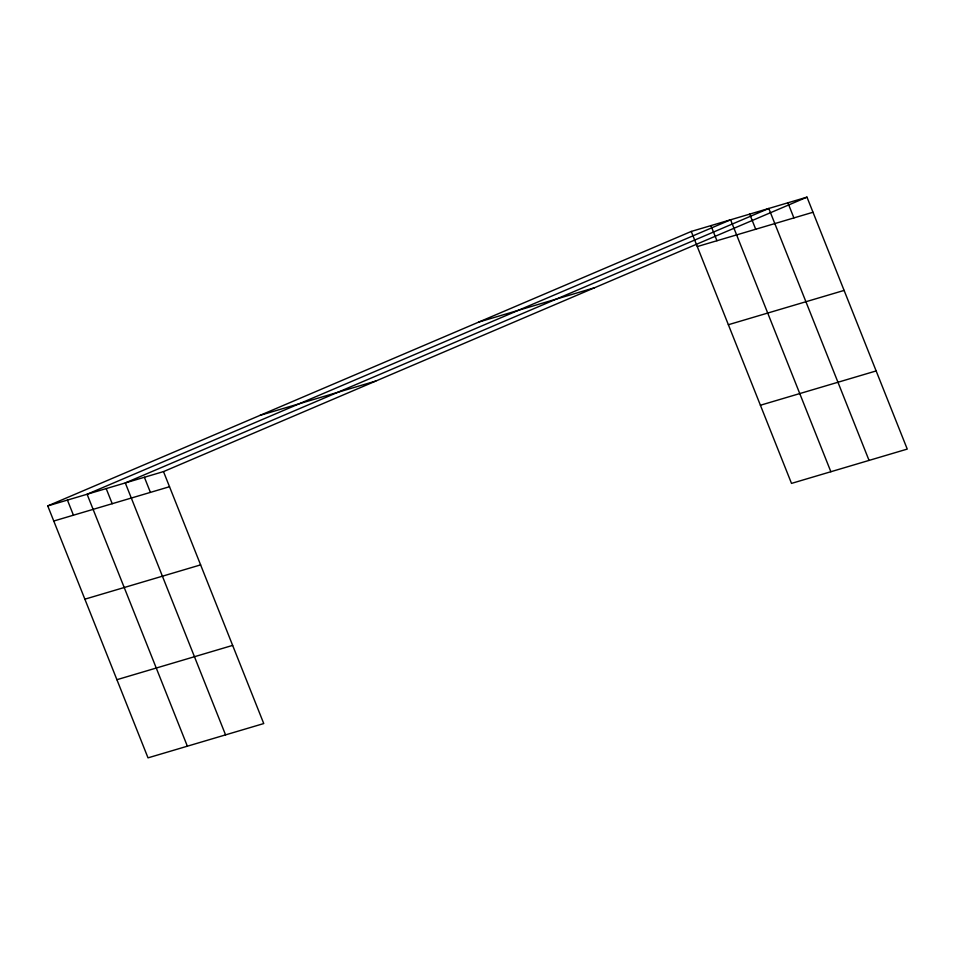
<?xml version="1.0" encoding="UTF-8"?>
<svg xmlns="http://www.w3.org/2000/svg" width="955" height="955" viewBox="0 0 955 955"><rect width="100%" height="100%" fill="white"/><g stroke="black" fill="none" stroke-linecap="round" stroke-linejoin="round"><path stroke-width="1.43" d="M47.75 505.911L163.496 471.603L263.747 723.556L148.013 757.852L47.75 505.911L691.253 231.444L806.987 197.148L907.25 449.089L791.504 483.397L691.253 231.444M163.496 471.603L806.987 197.148M697.269 246.569L813.003 212.261M478.897 322.026L594.631 287.718M260.106 415.341L375.84 381.033M53.767 521.024L169.501 486.728M728.367 324.724L844.101 290.416M84.864 599.179L200.61 564.883M760.407 405.242L876.153 370.934M116.904 679.697L232.65 645.401M787.899 202.806L793.903 217.931M869.05 460.406L768.799 208.465L125.296 482.932L225.559 734.873M749.699 214.123L755.715 229.248M830.862 471.734L730.599 219.793L87.096 494.248L187.359 746.189M710.926 225.619L716.942 240.732M144.396 477.273L150.413 492.386M106.196 488.59L112.213 503.703M67.423 500.074L73.44 515.199"/></g></svg>
